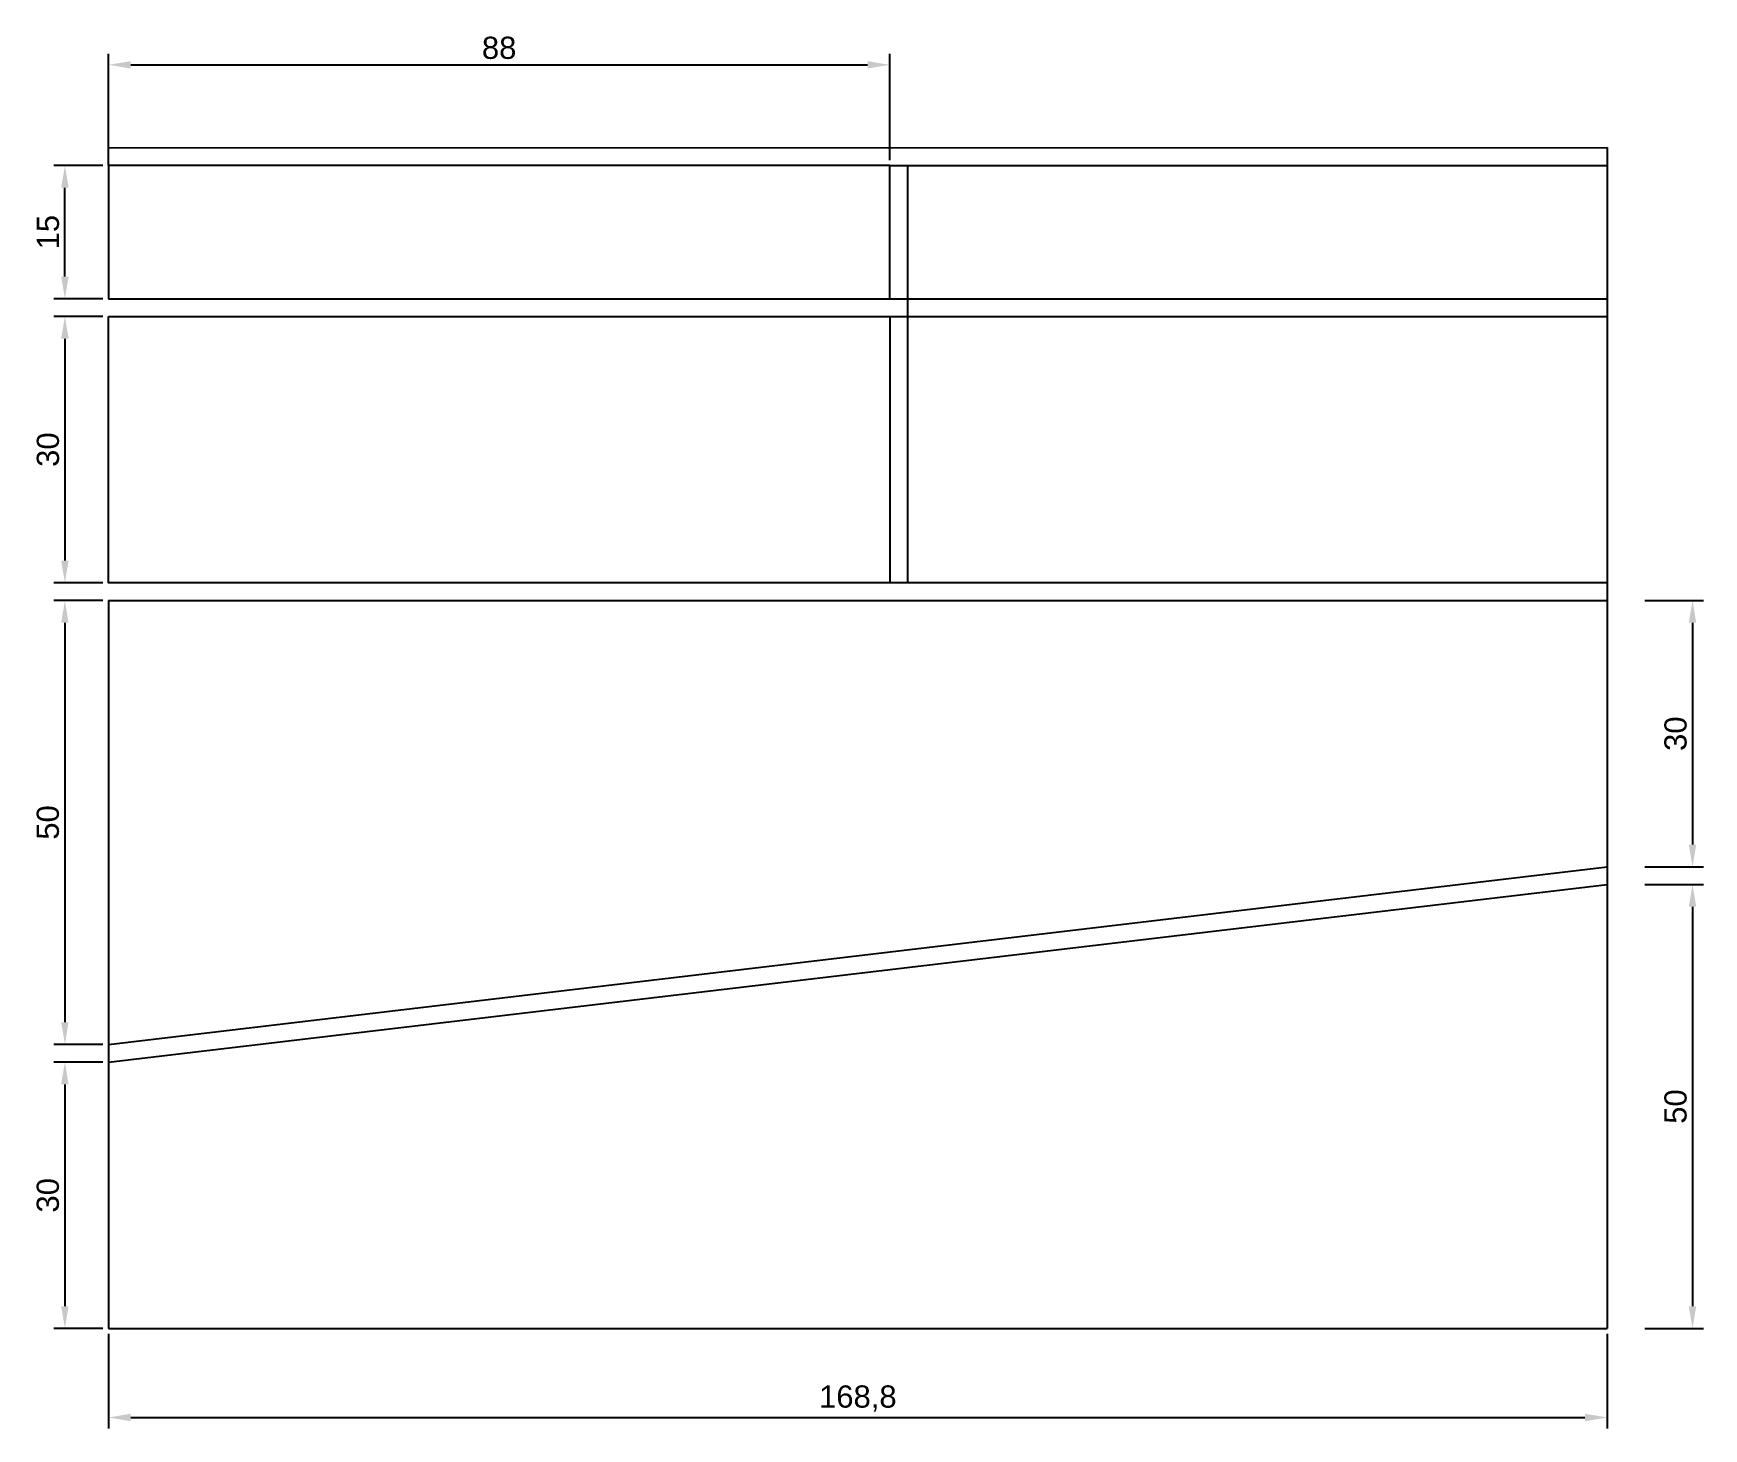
# Model space of a CAD drawing. Header units: millimetres. Extents: x -8 to 180, y -7 to 150.
import ezdxf

# ---------------------------------------------------------------- set-up
doc = ezdxf.new("R2010")
doc.units = ezdxf.units.MM
doc.styles.get("Standard").update_dxf_attribs({"font": 'arial.ttf'})
doc.dimstyles.new('ISO-25', dxfattribs={"dimtxt": 2.5, "dimasz": 2.5, "dimexe": 1.25, "dimexo": 0.625, "dimtad": 1, "dimtxsty": 'Standard', "dimcen": 2.5, "dimadec": 0, "dimazin": 0, "dimtfac": 1, "dimtmove": 0, "dimatfit": 3, "dimfxl": 1, "dimarcsym": 0})

# ---------------------------------------------------------------- blocks, each defined once
blk = doc.blocks.new('*D3')
at = {"color": 0, "lineweight": -2, "transparency": 16777216}
for p, q in [((-0.63, 118), (-6.16, 118)), ((-4.91, 115.5), (-4.91, 90.5)), ((-0.63, 88), (-6.16, 88))]:
    blk.add_line(p, q, dxfattribs=at)
at = {"color": 0, "transparency": 16777216}
for points in [[(-5.33, 115.5), (-4.49, 115.5), (-4.91, 118)], [(-5.33, 90.5), (-4.49, 90.5), (-4.91, 88)]]:
    blk.add_solid(points, dxfattribs=at)
at = {"layer": 'Defpoints', "color": 0, "transparency": 16777216}
for p in [(0, 118), (-4.91, 88), (0, 88)]:
    blk.add_point(p, dxfattribs=at)
at = {"color": 0, "transparency": 16777216, "insert": (-6.81, 103), "char_height": 2.5, "attachment_point": 5, "rotation": 90}
blk.add_mtext('30', dxfattribs=at)
blk = doc.blocks.new('*D4')
at = {"color": 0, "lineweight": -2, "transparency": 16777216}
for p, q in [((-0.63, 86), (-6.16, 86)), ((-4.91, 83.5), (-4.91, 38.5)), ((-0.63, 36), (-6.16, 36))]:
    blk.add_line(p, q, dxfattribs=at)
at = {"color": 0, "transparency": 16777216}
for points in [[(-5.33, 83.5), (-4.5, 83.5), (-4.91, 86)], [(-5.33, 38.5), (-4.5, 38.5), (-4.91, 36)]]:
    blk.add_solid(points, dxfattribs=at)
at = {"layer": 'Defpoints', "color": 0, "transparency": 16777216}
for p in [(0, 86), (-4.91, 36), (0, 36)]:
    blk.add_point(p, dxfattribs=at)
at = {"color": 0, "transparency": 16777216, "insert": (-6.82, 61), "char_height": 2.5, "attachment_point": 5, "rotation": 90}
blk.add_mtext('50', dxfattribs=at)
blk = doc.blocks.new('*D5')
at = {"color": 0, "lineweight": -2, "transparency": 16777216}
for p, q in [((-0.63, 34), (-6.16, 34)), ((-4.91, 31.5), (-4.91, 6.5)), ((-0.63, 4), (-6.16, 4))]:
    blk.add_line(p, q, dxfattribs=at)
at = {"color": 0, "transparency": 16777216}
for points in [[(-5.33, 31.5), (-4.5, 31.5), (-4.91, 34)], [(-5.33, 6.5), (-4.5, 6.5), (-4.91, 4)]]:
    blk.add_solid(points, dxfattribs=at)
at = {"layer": 'Defpoints', "color": 0, "transparency": 16777216}
for p in [(0, 34), (-4.91, 4), (0, 4)]:
    blk.add_point(p, dxfattribs=at)
at = {"color": 0, "transparency": 16777216, "insert": (-6.82, 19), "char_height": 2.5, "attachment_point": 5, "rotation": 90}
blk.add_mtext('30', dxfattribs=at)
blk = doc.blocks.new('*D7')
at = {"color": 0, "lineweight": -2, "transparency": 16777216}
for p, q in [((173.04, 54), (179.66, 54)), ((178.41, 51.5), (178.41, 6.5)), ((173.04, 4), (179.66, 4))]:
    blk.add_line(p, q, dxfattribs=at)
at = {"color": 0, "transparency": 16777216}
for points in [[(177.99, 51.5), (178.83, 51.5), (178.41, 54)], [(177.99, 6.5), (178.83, 6.5), (178.41, 4)]]:
    blk.add_solid(points, dxfattribs=at)
at = {"layer": 'Defpoints', "color": 0, "transparency": 16777216}
for p in [(172.42, 54), (172.42, 4), (178.41, 4)]:
    blk.add_point(p, dxfattribs=at)
at = {"color": 0, "transparency": 16777216, "insert": (176.51, 29), "char_height": 2.5, "attachment_point": 5, "rotation": 90}
blk.add_mtext('50', dxfattribs=at)
blk = doc.blocks.new('*D15')
at = {"color": 0, "lineweight": -2, "transparency": 16777216}
for p, q in [((173.04, 86), (179.66, 86)), ((178.41, 83.5), (178.41, 58.5)), ((173.04, 56), (179.66, 56))]:
    blk.add_line(p, q, dxfattribs=at)
at = {"color": 0, "transparency": 16777216}
for points in [[(177.99, 83.5), (178.83, 83.5), (178.41, 86)], [(177.99, 58.5), (178.83, 58.5), (178.41, 56)]]:
    blk.add_solid(points, dxfattribs=at)
at = {"layer": 'Defpoints', "color": 0, "transparency": 16777216}
for p in [(172.42, 86), (172.42, 56), (178.41, 56)]:
    blk.add_point(p, dxfattribs=at)
at = {"color": 0, "transparency": 16777216, "insert": (176.51, 71), "char_height": 2.5, "attachment_point": 5, "rotation": 90}
blk.add_mtext('30', dxfattribs=at)
blk = doc.blocks.new('*D23')
at = {"color": 0, "lineweight": -2, "transparency": 16777216}
for p, q in [((0, 3.38), (0, -7.28)), ((168.8, 3.38), (168.8, -7.28)), ((2.5, -6.03), (166.3, -6.03))]:
    blk.add_line(p, q, dxfattribs=at)
at = {"color": 0, "transparency": 16777216}
for points in [[(2.5, -5.61), (2.5, -6.45), (0, -6.03)], [(166.3, -5.61), (166.3, -6.45), (168.8, -6.03)]]:
    blk.add_solid(points, dxfattribs=at)
at = {"layer": 'Defpoints', "color": 0, "transparency": 16777216}
for p in [(0, 4), (168.8, 4), (168.8, -6.03)]:
    blk.add_point(p, dxfattribs=at)
at = {"color": 0, "transparency": 16777216, "insert": (84.4, -3.9), "char_height": 2.5, "attachment_point": 5}
blk.add_mtext('168,8', dxfattribs=at)
blk = doc.blocks.new('*D24')
at = {"color": 0, "lineweight": -2, "transparency": 16777216}
for p, q in [((-0.63, 135), (-6.16, 135)), ((-4.91, 122.5), (-4.91, 132.5)), ((-0.63, 120), (-6.16, 120))]:
    blk.add_line(p, q, dxfattribs=at)
at = {"color": 0, "transparency": 16777216}
for points in [[(-5.33, 132.5), (-4.49, 132.5), (-4.91, 135)], [(-5.33, 122.5), (-4.49, 122.5), (-4.91, 120)]]:
    blk.add_solid(points, dxfattribs=at)
at = {"layer": 'Defpoints', "color": 0, "transparency": 16777216}
for p in [(-4.91, 135), (0, 135), (0, 120)]:
    blk.add_point(p, dxfattribs=at)
at = {"color": 0, "transparency": 16777216, "insert": (-6.81, 127.5), "char_height": 2.5, "attachment_point": 5, "rotation": 90}
blk.add_mtext('15', dxfattribs=at)
blk = doc.blocks.new('*D26')
at = {"color": 0, "lineweight": -2, "transparency": 16777216}
for p, q in [((0, 135.62), (0, 147.6)), ((88, 135.62), (88, 147.6)), ((2.5, 146.35), (85.5, 146.35))]:
    blk.add_line(p, q, dxfattribs=at)
at = {"color": 0, "transparency": 16777216}
for points in [[(2.5, 146.76), (2.5, 145.93), (0, 146.35)], [(85.5, 146.76), (85.5, 145.93), (88, 146.35)]]:
    blk.add_solid(points, dxfattribs=at)
at = {"layer": 'Defpoints', "color": 0, "transparency": 16777216}
for p in [(88, 146.35), (0, 135), (88, 135)]:
    blk.add_point(p, dxfattribs=at)
at = {"color": 0, "transparency": 16777216, "insert": (44, 148.25), "char_height": 2.5, "attachment_point": 5}
blk.add_mtext('88', dxfattribs=at)

msp = doc.modelspace()

# ---------------------------------------------------------------- linework, layer by layer
for p, q in [((0, 137), (168.8, 137.03)), ((0, 135), (0, 137)), ((168.8, 137.03), (168.8, 86)), ((88, 135), (168.8, 135)), ((88, 135), (90, 135)), ((90, 135), (90, 88)), ((88, 120), (168.8, 120)), ((88, 118), (168.8, 118)), ((168.8, 88), (0, 88)), ((0, 86), (0, 4)), ((0, 86), (168.8, 86)), ((168.8, 86), (168.8, 4)), ((0, 36), (168.8, 56)), ((0, 34), (168.8, 54)), ((0, 4), (168.8, 4))]:
    msp.add_line(p, q)
for points in [[(0, 120), (88, 120), (88, 135), (0, 135)], [(0, 118), (88, 118), (88, 88), (0, 88)]]:
    msp.add_lwpolyline(points, close=True)

# ---------------------------------------------------------------- dimensions: what is measured, and where the dimension line sits
for base, p1, p2, picture, middle in [((88, 146.347), (0, 135), (88, 135), '*D26', (44, 148.249)), ((168.8, -6.03), (0, 4), (168.8, 4), '*D23', (84.4, -3.903))]:
    dim = msp.add_linear_dim(base=base, p1=p1, p2=p2, dimstyle='ISO-25')
    dim.commit()
    dim.dimension.update_dxf_attribs({"geometry": picture, "text_midpoint": middle})
for base, p1, p2, picture, middle in [((-4.91, 135), (0, 120), (0, 135), '*D24', (-6.812, 127.5)), ((-4.91, 88), (0, 118), (0, 88), '*D3', (-6.813, 103)), ((-4.914, 36), (0, 86), (0, 36), '*D4', (-6.816, 61)), ((178.409, 56), (172.419, 86), (172.419, 56), '*D15', (176.507, 71)), ((178.409, 4), (172.419, 54), (172.419, 4), '*D7', (176.508, 29)), ((-4.914, 4), (0, 34), (0, 4), '*D5', (-6.816, 19))]:
    dim = msp.add_linear_dim(base=base, p1=p1, p2=p2, angle=90, dimstyle='ISO-25')
    dim.commit()
    dim.dimension.update_dxf_attribs({"geometry": picture, "text_midpoint": middle})

doc.saveas('drawing.dxf')
